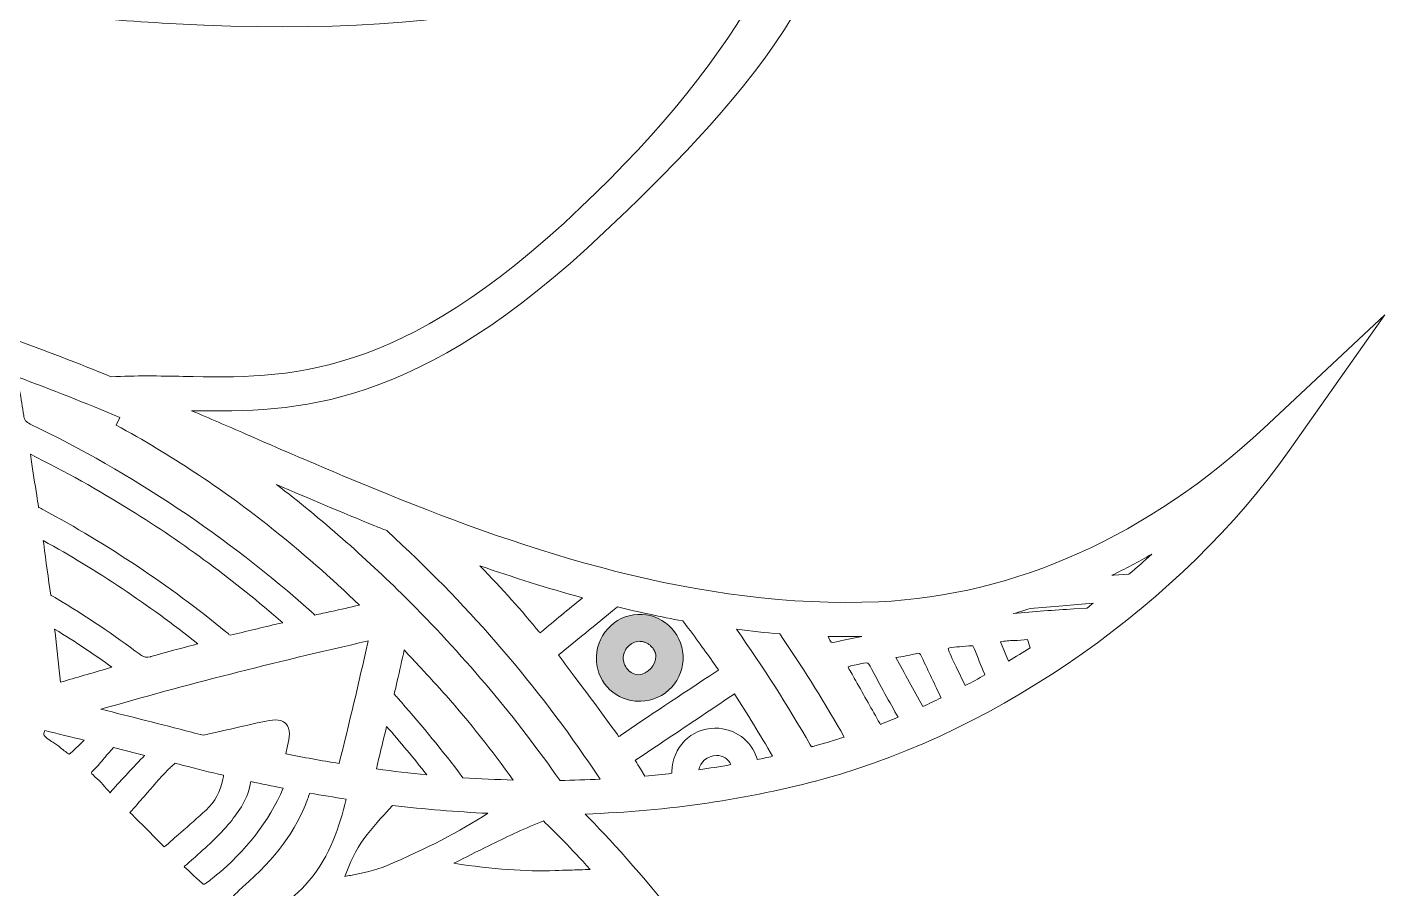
# Model space of a CAD drawing. Extents: x 126 to 8914, y -5970 to -48.
# Drawn here: x 2245 to 2874, y -4249 to -3849 of the extents above; entities that cross this region are included whole.
import ezdxf

# ---------------------------------------------------------------- set-up
doc = ezdxf.new("R2010")
doc.units = 0
doc.header["$MEASUREMENT"] = 0
doc.layers.add('Layer 1', color=7, linetype='Continuous')

# ---------------------------------------------------------------- blocks, each defined once
blk = doc.blocks.new('block 5')
at = {"layer": 'Layer 1', "true_color": 0xd7dbf4}
h = blk.add_hatch(color=254, dxfattribs=at)
h.dxf.hatch_style = 2
edge = h.paths.add_edge_path()
edge.add_spline(control_points=[(2542.55, -4126.69), (2538.61, -4123.13), (2533.51, -4121.31), (2528.2, -4121.58), (2522.82, -4121.86), (2517.87, -4124.23), (2514.25, -4128.27), (2510.57, -4132.37), (2508.72, -4137.67), (2509.04, -4143.19), (2509.64, -4153.78), (2518.31, -4161.85), (2528.92, -4161.86), (2529.15, -4161.86), (2529.38, -4161.85), (2529.61, -4161.84), (2535.16, -4161.66), (2540.24, -4159.36), (2543.91, -4155.36), (2547.57, -4151.39), (2549.43, -4146.17), (2549.16, -4140.68), (2548.89, -4135.26), (2546.54, -4130.3), (2542.55, -4126.69)], knot_values=[0, 0, 0, 0, 1, 1, 1, 2, 2, 2, 3, 3, 3, 4, 4, 4, 5, 5, 5, 6, 6, 6, 7, 7, 7, 8, 8, 8, 8], degree=3, periodic=1)
edge = h.paths.add_edge_path()
edge.add_spline(control_points=[(2528.69, -4149.53), (2527.11, -4149.61), (2525.46, -4148.95), (2524.09, -4147.69), (2522.5, -4146.22), (2521.54, -4144.19), (2521.47, -4142.11), (2521.4, -4140.12), (2522.2, -4138.08), (2523.66, -4136.52), (2525.07, -4135.01), (2526.95, -4134.11), (2528.82, -4134.05), (2529.11, -4134.04), (2529.4, -4134.09), (2529.68, -4134.11), (2529.91, -4134.14), (2530.14, -4134.14), (2530.37, -4134.19), (2530.61, -4134.23), (2530.85, -4134.32), (2531.09, -4134.39), (2531.3, -4134.46), (2531.53, -4134.51), (2531.74, -4134.59), (2531.98, -4134.69), (2532.21, -4134.82), (2532.44, -4134.94), (2532.63, -4135.04), (2532.82, -4135.12), (2533, -4135.24), (2533.24, -4135.39), (2533.46, -4135.57), (2533.68, -4135.74), (2533.83, -4135.86), (2533.99, -4135.97), (2534.14, -4136.1), (2534.36, -4136.3), (2534.55, -4136.53), (2534.74, -4136.75), (2534.86, -4136.88), (2534.99, -4137), (2535.1, -4137.13), (2535.29, -4137.38), (2535.44, -4137.65), (2535.59, -4137.92), (2535.67, -4138.05), (2535.77, -4138.18), (2535.84, -4138.32), (2535.99, -4138.61), (2536.09, -4138.92), (2536.2, -4139.23), (2536.24, -4139.36), (2536.31, -4139.48), (2536.34, -4139.61), (2536.46, -4140.06), (2536.53, -4140.52), (2536.55, -4140.98), (2536.68, -4145.03), (2532.72, -4149.35), (2528.69, -4149.53)], knot_values=[0, 0, 0, 0, 1, 1, 1, 2, 2, 2, 3, 3, 3, 4, 4, 4, 5, 5, 5, 6, 6, 6, 7, 7, 7, 8, 8, 8, 9, 9, 9, 10, 10, 10, 11, 11, 11, 12, 12, 12, 13, 13, 13, 14, 14, 14, 15, 15, 15, 16, 16, 16, 17, 17, 17, 18, 18, 18, 19, 19, 19, 20, 20, 20, 20], degree=3, periodic=1)
at = {"layer": 'Layer 1', "lineweight": 0}
for points, knots in [([(2818.21, -4035.29), (2764.98, -4085.04), (2703.32, -4112.86), (2639.92, -4115.7), (2556.38, -4119.43), (2474.39, -4091.01), (2412.29, -4065.84), (2390.15, -4056.87), (2367.8, -4047.16), (2346.17, -4037.79), (2337.96, -4034.23), (2329.71, -4030.65), (2321.4, -4027.09), (2370.2, -4027.99), (2425.96, -4026.76), (2512.78, -3944.21), (2568.47, -3891.26), (2641.86, -3817.66), (2625.5, -3731.42), (2622.21, -3714.04), (2610.78, -3672.65), (2559.78, -3632.09), (2565.05, -3641.92), (2601.55, -3712.43), (2569.23, -3767.25), (2553.89, -3793.27), (2526.47, -3811.29), (2469.72, -3823.54), (2455.32, -3826.64), (2439.55, -3829), (2422.5, -3830.6), (2491.63, -3754.35), (2533.44, -3654.19), (2546.8, -3532.56), (2561.6, -3397.97), (2537.78, -3271.79), (2515.19, -3189.65), (2510.53, -3172.76), (2505.39, -3155.8), (2499.9, -3139.21), (2495.8, -3126.87), (2490.71, -3117.41), (2484.71, -3110.84), (2484.71, -3110.84), (2488.77, -3108.46), (2488.77, -3108.46), (2487.91, -3106.99), (2467.22, -3072.31), (2420.27, -3069.9), (2389.9, -3068.35), (2355.8, -3080.81), (2318.9, -3106.96), (2293.41, -3125.04), (2266.47, -3149.76), (2238.33, -3180.89), (2186.61, -3211.53), (2146.15, -3238.95), (2111.02, -3267.11), (2058.71, -3309.06), (2001.06, -3349.19), (1934.05, -3358.54), (1877.14, -3366.49), (1825.98, -3348.74), (1771.81, -3329.95), (1743.84, -3320.25), (1714.92, -3310.21), (1685.21, -3304.09), (1598.29, -3286.15), (1534.59, -3301.57), (1500, -3348.62), (1465.41, -3301.57), (1401.71, -3286.17), (1314.79, -3304.09), (1285.08, -3310.21), (1256.16, -3320.25), (1228.19, -3329.95), (1174.02, -3348.74), (1122.86, -3366.49), (1065.95, -3358.54), (998.94, -3349.19), (941.29, -3309.06), (888.98, -3267.11), (853.85, -3238.95), (813.4, -3211.53), (761.67, -3180.89), (733.53, -3149.76), (706.59, -3125.04), (681.1, -3106.96), (644.2, -3080.81), (610.1, -3068.34), (579.73, -3069.9), (532.78, -3072.31), (512.09, -3106.99), (511.23, -3108.46), (511.23, -3108.46), (515.29, -3110.84), (515.29, -3110.84), (509.29, -3117.41), (504.2, -3126.87), (500.12, -3139.21), (494.6, -3155.81), (489.45, -3172.78), (484.81, -3189.65), (462.22, -3271.79), (438.4, -3397.97), (453.2, -3532.56), (466.56, -3654.19), (508.37, -3754.35), (577.5, -3830.6), (560.45, -3829), (544.68, -3826.64), (530.28, -3823.54), (473.53, -3811.29), (446.11, -3793.27), (430.77, -3767.25), (398.45, -3712.43), (434.95, -3641.92), (440.22, -3632.09), (389.22, -3672.65), (377.79, -3714.04), (374.5, -3731.42), (358.14, -3817.66), (431.53, -3891.26), (487.22, -3944.21), (574.04, -4026.76), (629.8, -4027.99), (678.6, -4027.09), (670.29, -4030.65), (662.04, -4034.23), (653.83, -4037.79), (632.2, -4047.16), (609.85, -4056.87), (587.71, -4065.84), (525.61, -4091.01), (443.59, -4119.44), (360.08, -4115.7), (296.68, -4112.86), (235.02, -4085.04), (181.79, -4035.29), (181.79, -4035.29), (125.56, -3982.7), (125.56, -3982.7), (125.56, -3982.7), (169.91, -4045.63), (169.91, -4045.63), (219.46, -4115.9), (304.09, -4175.64), (385.53, -4197.81), (420.7, -4207.39), (457.65, -4212.84), (496.23, -4214.15), (485.34, -4225.21), (469.98, -4241.91), (452.74, -4264.03), (422.4, -4302.95), (380.42, -4366.57), (352.73, -4448.62), (321.59, -4540.91), (314.53, -4637.18), (331.76, -4734.74), (353.22, -4856.34), (412.66, -4980.18), (508.45, -5102.83), (508.45, -5102.83), (517.04, -5113.81), (517.04, -5113.81), (517.04, -5113.81), (522.08, -5100.8), (522.08, -5100.8), (522.28, -5100.26), (543.72, -5046.12), (606.97, -4986), (618.24, -4975.3), (631.32, -4963.97), (646.37, -4952.46), (644.61, -4982.41), (643.28, -5045.33), (654.68, -5125.3), (663.93, -5190.25), (679.74, -5252.83), (701.65, -5311.3), (729.05, -5384.39), (766.12, -5451.24), (811.85, -5510), (813.74, -5512.77), (839.32, -5550.81), (859.18, -5606.87), (878.01, -5659.98), (895.42, -5740.7), (871.56, -5823.61), (871.56, -5823.61), (865.31, -5845.39), (865.31, -5845.39), (865.31, -5845.39), (883.77, -5832.24), (883.77, -5832.24), (885.33, -5831.13), (922.61, -5804.27), (953.85, -5755.29), (978.49, -5716.64), (1002.96, -5657.53), (992.58, -5583.6), (993.17, -5584.35), (993.72, -5585.04), (994.23, -5585.72), (1015.9, -5614.87), (1039.45, -5642.28), (1064.19, -5667.18), (1108.9, -5712.2), (1155.06, -5746.33), (1201.41, -5768.67), (1255.37, -5794.66), (1309.82, -5804.7), (1363.33, -5798.49), (1378.55, -5829.06), (1404.02, -5852.77), (1428.69, -5875.76), (1454.89, -5900.15), (1479.63, -5923.18), (1492.73, -5953.46), (1492.73, -5953.46), (1500, -5970.23), (1500, -5970.23), (1500, -5970.23), (1507.27, -5953.46), (1507.27, -5953.46), (1520.37, -5923.18), (1545.11, -5900.15), (1571.31, -5875.76), (1595.98, -5852.77), (1621.45, -5829.06), (1636.67, -5798.49), (1690.18, -5804.7), (1744.63, -5794.66), (1798.59, -5768.67), (1844.94, -5746.33), (1891.12, -5712.2), (1935.81, -5667.18), (1960.55, -5642.28), (1984.1, -5614.88), (2005.77, -5585.74), (2006.28, -5585.06), (2006.83, -5584.35), (2007.42, -5583.6), (1997.04, -5657.53), (2021.51, -5716.64), (2046.15, -5755.29), (2077.39, -5804.27), (2114.67, -5831.13), (2116.23, -5832.24), (2116.23, -5832.24), (2134.69, -5845.39), (2134.69, -5845.39), (2134.69, -5845.39), (2128.44, -5823.61), (2128.44, -5823.61), (2104.58, -5740.7), (2121.99, -5659.98), (2140.82, -5606.87), (2160.7, -5550.77), (2186.28, -5512.73), (2188.15, -5510), (2233.88, -5451.24), (2270.95, -5384.39), (2298.34, -5311.3), (2320.26, -5252.83), (2336.07, -5190.25), (2345.32, -5125.3), (2356.72, -5045.33), (2355.39, -4982.41), (2353.63, -4952.46), (2368.68, -4963.97), (2381.76, -4975.3), (2393.03, -4986), (2456.28, -5046.12), (2477.72, -5100.26), (2477.92, -5100.8), (2477.92, -5100.8), (2482.94, -5113.84), (2482.94, -5113.84), (2482.94, -5113.84), (2491.55, -5102.83), (2491.55, -5102.83), (2587.34, -4980.18), (2646.78, -4856.34), (2668.24, -4734.74), (2685.47, -4637.18), (2678.41, -4540.91), (2647.27, -4448.62), (2619.58, -4366.57), (2577.6, -4302.95), (2547.26, -4264.03), (2530.02, -4241.91), (2514.66, -4225.21), (2503.77, -4214.15), (2542.35, -4212.84), (2579.3, -4207.39), (2614.47, -4197.81), (2695.91, -4175.64), (2780.54, -4115.9), (2830.09, -4045.63), (2830.09, -4045.63), (2874.44, -3982.7), (2874.44, -3982.7), (2874.44, -3982.7), (2818.21, -4035.29), (2818.21, -4035.29)], [0, 0, 0, 0, 1, 1, 1, 2, 2, 2, 3, 3, 3, 4, 4, 4, 5, 5, 5, 6, 6, 6, 7, 7, 7, 8, 8, 8, 9, 9, 9, 10, 10, 10, 11, 11, 11, 12, 12, 12, 13, 13, 13, 14, 14, 14, 15, 15, 15, 16, 16, 16, 17, 17, 17, 18, 18, 18, 19, 19, 19, 20, 20, 20, 21, 21, 21, 22, 22, 22, 23, 23, 23, 24, 24, 24, 25, 25, 25, 26, 26, 26, 27, 27, 27, 28, 28, 28, 29, 29, 29, 30, 30, 30, 31, 31, 31, 32, 32, 32, 33, 33, 33, 34, 34, 34, 35, 35, 35, 36, 36, 36, 37, 37, 37, 38, 38, 38, 39, 39, 39, 40, 40, 40, 41, 41, 41, 42, 42, 42, 43, 43, 43, 44, 44, 44, 45, 45, 45, 46, 46, 46, 47, 47, 47, 48, 48, 48, 49, 49, 49, 50, 50, 50, 51, 51, 51, 52, 52, 52, 53, 53, 53, 54, 54, 54, 55, 55, 55, 56, 56, 56, 57, 57, 57, 58, 58, 58, 59, 59, 59, 60, 60, 60, 61, 61, 61, 62, 62, 62, 63, 63, 63, 64, 64, 64, 65, 65, 65, 66, 66, 66, 67, 67, 67, 68, 68, 68, 69, 69, 69, 70, 70, 70, 71, 71, 71, 72, 72, 72, 73, 73, 73, 74, 74, 74, 75, 75, 75, 76, 76, 76, 77, 77, 77, 78, 78, 78, 79, 79, 79, 80, 80, 80, 81, 81, 81, 82, 82, 82, 83, 83, 83, 84, 84, 84, 85, 85, 85, 86, 86, 86, 87, 87, 87, 88, 88, 88, 89, 89, 89, 90, 90, 90, 91, 91, 91, 92, 92, 92, 93, 93, 93, 94, 94, 94, 95, 95, 95, 96, 96, 96, 97, 97, 97, 98, 98, 98, 99, 99, 99, 100, 100, 100, 101, 101, 101, 102, 102, 102, 102]), ([(2582.49, -3775.89), (2603.48, -3743.63), (2601.87, -3707.32), (2594.81, -3678.73), (2602.33, -3693.13), (2608.52, -3711.24), (2609.74, -3732.86), (2613.16, -3794.17), (2576.88, -3861.42), (2501.86, -3932.75), (2417.26, -4013.18), (2366.56, -4012.16), (2317.52, -4011.18), (2306.69, -4010.96), (2295.49, -4010.74), (2284.15, -4011.4), (2284.14, -4011.4), (2284.14, -4011.4), (2284.14, -4011.4), (2284.14, -4011.4), (2284.12, -4011.4), (2284.12, -4011.4), (2253.4, -3998.85), (2222.04, -3987.17), (2190.05, -3978.02), (2095.37, -3950.93), (2004.76, -3949.92), (1928.03, -3975.06), (1848.49, -4001.1), (1778.97, -4057.66), (1737.3, -4130.2), (1735.07, -4134.1), (1732.92, -4138.01), (1730.86, -4141.97), (1732.38, -4126.8), (1735.29, -4107.16), (1740.86, -4085.2), (1752.48, -4039.44), (1778.38, -3973.95), (1835.75, -3921.82), (1920.32, -3844.97), (2048.56, -3816.97), (2216.86, -3838.56), (2256.64, -3843.66), (2293.37, -3846.9), (2327.04, -3848.28), (2327.07, -3848.29), (2327.08, -3848.31), (2327.1, -3848.33), (2327.1, -3848.33), (2327.15, -3848.28), (2327.15, -3848.28), (2461.87, -3853.8), (2547.57, -3829.57), (2582.49, -3775.89)], [0, 0, 0, 0, 1, 1, 1, 2, 2, 2, 3, 3, 3, 4, 4, 4, 5, 5, 5, 6, 6, 6, 7, 7, 7, 8, 8, 8, 9, 9, 9, 10, 10, 10, 11, 11, 11, 12, 12, 12, 13, 13, 13, 14, 14, 14, 15, 15, 15, 16, 16, 16, 17, 17, 17, 18, 18, 18, 18]), ([(2356.38, -4079.91), (2372.45, -4092.64), (2386.48, -4104.89), (2399.16, -4117.29), (2394.8, -4118.3), (2390.39, -4119.27), (2386.1, -4120.2), (2383.56, -4120.75), (2381.01, -4121.31), (2378.48, -4121.88), (2378.28, -4121.69), (2378.01, -4121.44), (2377.82, -4121.23), (2377.53, -4120.94), (2377.25, -4120.68), (2376.96, -4120.42), (2337.66, -4085.34), (2293.81, -4056.04), (2246.64, -4033.3), (2244.53, -4032.28), (2243.84, -4031.41), (2243.57, -4029.37), (2243.03, -4025.43), (2242.33, -4021.49), (2241.67, -4017.69), (2241.29, -4015.6), (2240.92, -4013.49), (2240.57, -4011.4), (2256.56, -4017.32), (2272.42, -4023.66), (2288.13, -4030.19), (2288.13, -4030.19), (2286.42, -4033.74), (2286.42, -4033.74), (2311.68, -4047.61), (2335.22, -4063.13), (2356.38, -4079.91)], [0, 0, 0, 0, 1, 1, 1, 2, 2, 2, 3, 3, 3, 4, 4, 4, 5, 5, 5, 6, 6, 6, 7, 7, 7, 8, 8, 8, 9, 9, 9, 10, 10, 10, 11, 11, 11, 12, 12, 12, 12]), ([(2252.45, -4072.93), (2252.19, -4072.79), (2251.94, -4072.66), (2251.67, -4072.52), (2251.26, -4072.32), (2250.67, -4072.02), (2250.42, -4071.83), (2250.15, -4070.02), (2249.87, -4068.22), (2249.6, -4066.41), (2248.76, -4060.98), (2247.92, -4055.5), (2247.05, -4049.74), (2247.05, -4049.74), (2246.67, -4047.26), (2246.67, -4047.26), (2262.75, -4055.28), (2278.22, -4063.93), (2293.13, -4073.2), (2317.98, -4088.68), (2341.33, -4105.99), (2363.6, -4125.41), (2363.6, -4125.41), (2362.05, -4125.77), (2362.05, -4125.77), (2354.1, -4127.69), (2346.66, -4129.48), (2339.22, -4131.22), (2338.94, -4131.03), (2338.48, -4130.63), (2338.16, -4130.35), (2337.88, -4130.09), (2337.59, -4129.84), (2337.29, -4129.6), (2311.06, -4108.15), (2282.51, -4089.08), (2252.45, -4072.93)], [0, 0, 0, 0, 1, 1, 1, 2, 2, 2, 3, 3, 3, 4, 4, 4, 5, 5, 5, 6, 6, 6, 7, 7, 7, 8, 8, 8, 9, 9, 9, 10, 10, 10, 11, 11, 11, 12, 12, 12, 12]), ([(2491.95, -4198.57), (2491.95, -4198.57), (2492.03, -4198.48), (2492.03, -4198.48), (2492.03, -4198.48), (2490.26, -4195.99), (2490.26, -4195.99), (2470.03, -4167.34), (2446.53, -4139.64), (2420.41, -4113.65), (2401.47, -4094.78), (2381.44, -4077.25), (2360.77, -4061.35), (2375.84, -4067.84), (2391.11, -4074.33), (2406.34, -4080.5), (2408.15, -4081.23), (2409.98, -4081.97), (2411.82, -4082.7), (2411.82, -4082.7), (2419.15, -4089.55), (2419.15, -4089.55), (2453.8, -4122.01), (2484.6, -4158.49), (2510.72, -4198), (2504.52, -4198.3), (2498.25, -4198.49), (2491.95, -4198.57)], [0, 0, 0, 0, 1, 1, 1, 2, 2, 2, 3, 3, 3, 4, 4, 4, 5, 5, 5, 6, 6, 6, 7, 7, 7, 8, 8, 8, 9, 9, 9, 9]), ([(2258.38, -4113.93), (2258.02, -4113.71), (2257.62, -4113.5), (2257.23, -4113.28), (2256.86, -4113.09), (2256.36, -4112.82), (2256.09, -4112.63), (2254.98, -4104.86), (2253.93, -4097.06), (2252.83, -4088.86), (2252.83, -4088.86), (2252.62, -4087.31), (2252.62, -4087.31), (2277.73, -4101.21), (2301.3, -4116.96), (2324.3, -4135.19), (2323.77, -4135.33), (2323.24, -4135.48), (2322.71, -4135.62), (2315.69, -4137.49), (2309.05, -4139.26), (2302.52, -4141.17), (2302.4, -4141.21), (2302.29, -4141.22), (2302.18, -4141.25), (2300.62, -4141.65), (2299.49, -4141.49), (2298.1, -4140.6), (2297.85, -4140.45), (2297.61, -4140.27), (2297.34, -4140.08), (2285.59, -4131.17), (2272.85, -4122.62), (2258.38, -4113.93)], [0, 0, 0, 0, 1, 1, 1, 2, 2, 2, 3, 3, 3, 4, 4, 4, 5, 5, 5, 6, 6, 6, 7, 7, 7, 8, 8, 8, 9, 9, 9, 10, 10, 10, 11, 11, 11, 11]), ([(2755.86, -4102.96), (2755.86, -4102.96), (2748.88, -4103.41), (2748.88, -4103.41), (2748.58, -4103.42), (2748.28, -4103.44), (2747.96, -4103.45), (2754.17, -4100.41), (2760.31, -4097.18), (2766.37, -4093.67), (2762.94, -4096.82), (2759.42, -4099.92), (2755.86, -4102.96)], [0, 0, 0, 0, 1, 1, 1, 2, 2, 2, 3, 3, 3, 4, 4, 4, 4]), ([(2502.56, -4113.88), (2495.91, -4119.35), (2489.64, -4124.54), (2483.53, -4129.64), (2483.26, -4129.86), (2483.05, -4130.03), (2482.88, -4130.14), (2482.78, -4130.03), (2482.66, -4129.9), (2482.51, -4129.73), (2474.55, -4119.93), (2465.51, -4109.83), (2455.03, -4099), (2470.21, -4104.31), (2486.12, -4109.37), (2502.56, -4113.88)], [0, 0, 0, 0, 1, 1, 1, 2, 2, 2, 3, 3, 3, 4, 4, 4, 5, 5, 5, 5]), ([(2519.48, -4178.2), (2519.3, -4178.01), (2519.07, -4177.73), (2518.76, -4177.3), (2512.34, -4168.39), (2505.64, -4159.47), (2499.18, -4150.85), (2496.68, -4147.51), (2494.17, -4144.17), (2491.68, -4140.83), (2491.58, -4140.7), (2491.49, -4140.59), (2491.41, -4140.46), (2491.41, -4140.46), (2491.7, -4140.23), (2491.7, -4140.23), (2491.7, -4140.23), (2502.14, -4131.68), (2502.14, -4131.68), (2506.91, -4127.77), (2511.67, -4123.86), (2516.44, -4119.95), (2516.44, -4119.95), (2518.72, -4118.08), (2518.72, -4118.08), (2528.66, -4120.5), (2538.79, -4122.7), (2549.05, -4124.59), (2549.05, -4124.59), (2551.6, -4127.97), (2551.6, -4127.97), (2556.72, -4134.8), (2561.16, -4140.89), (2565.15, -4146.6), (2565.35, -4146.91), (2565.51, -4147.16), (2565.62, -4147.35), (2565.45, -4147.49), (2565.21, -4147.67), (2564.86, -4147.89), (2547.26, -4159.43), (2533.07, -4168.91), (2520.22, -4177.73), (2519.9, -4177.95), (2519.67, -4178.09), (2519.48, -4178.2)], [0, 0, 0, 0, 1, 1, 1, 2, 2, 2, 3, 3, 3, 4, 4, 4, 5, 5, 5, 6, 6, 6, 7, 7, 7, 8, 8, 8, 9, 9, 9, 10, 10, 10, 11, 11, 11, 12, 12, 12, 13, 13, 13, 14, 14, 14, 15, 15, 15, 15]), ([(2542.55, -4126.69), (2538.61, -4123.13), (2533.51, -4121.31), (2528.2, -4121.58), (2522.82, -4121.86), (2517.87, -4124.23), (2514.25, -4128.27), (2510.57, -4132.37), (2508.72, -4137.67), (2509.04, -4143.19), (2509.64, -4153.78), (2518.31, -4161.85), (2528.92, -4161.86), (2529.15, -4161.86), (2529.38, -4161.85), (2529.61, -4161.84), (2535.16, -4161.66), (2540.24, -4159.36), (2543.91, -4155.36), (2547.57, -4151.39), (2549.43, -4146.17), (2549.16, -4140.68), (2548.89, -4135.26), (2546.54, -4130.3), (2542.55, -4126.69)], [0, 0, 0, 0, 1, 1, 1, 2, 2, 2, 3, 3, 3, 4, 4, 4, 5, 5, 5, 6, 6, 6, 7, 7, 7, 8, 8, 8, 8]), ([(2736.26, -4118.73), (2736.26, -4118.73), (2730.33, -4119.05), (2730.33, -4119.05), (2721.19, -4119.52), (2711.84, -4120.26), (2702.23, -4121.23), (2704.83, -4120.49), (2707.42, -4119.68), (2710, -4118.84), (2710, -4118.84), (2725.15, -4117.54), (2725.15, -4117.54), (2729.69, -4117.15), (2734.36, -4116.78), (2739.3, -4116.42), (2738.29, -4117.19), (2737.28, -4117.97), (2736.26, -4118.73)], [0, 0, 0, 0, 1, 1, 1, 2, 2, 2, 3, 3, 3, 4, 4, 4, 5, 5, 5, 6, 6, 6, 6]), ([(2260.66, -4153.03), (2259.84, -4145.48), (2259, -4137.99), (2258.1, -4129.98), (2258.1, -4129.98), (2257.92, -4128.4), (2257.92, -4128.4), (2267.98, -4134.59), (2276.4, -4140.21), (2284.45, -4146.07), (2284.45, -4146.07), (2282.87, -4146.53), (2282.87, -4146.53), (2275.11, -4148.79), (2267.86, -4150.91), (2260.66, -4153.03)], [0, 0, 0, 0, 1, 1, 1, 2, 2, 2, 3, 3, 3, 4, 4, 4, 5, 5, 5, 5]), ([(2403.08, -4134.53), (2398.89, -4153.28), (2394.44, -4172.07), (2389.85, -4190.36), (2389.85, -4190.36), (2389.77, -4190.69), (2389.77, -4190.69), (2381.57, -4189.38), (2373.34, -4187.9), (2365.03, -4186.26), (2365.03, -4186.26), (2365.85, -4182.57), (2365.85, -4182.57), (2366.7, -4178.75), (2367.58, -4174.8), (2365, -4172.22), (2362.4, -4169.6), (2358.49, -4170.48), (2354.34, -4171.38), (2347.71, -4172.85), (2341.08, -4174.35), (2334.44, -4175.86), (2334.44, -4175.86), (2326.78, -4177.61), (2326.78, -4177.61), (2324.99, -4177.16), (2323.21, -4176.73), (2321.42, -4176.25), (2307, -4172.5), (2293, -4168.94), (2279.37, -4165.55), (2318.42, -4154.25), (2359.01, -4143.87), (2403.22, -4133.89), (2403.22, -4133.89), (2403.08, -4134.53), (2403.08, -4134.53)], [0, 0, 0, 0, 1, 1, 1, 2, 2, 2, 3, 3, 3, 4, 4, 4, 5, 5, 5, 6, 6, 6, 7, 7, 7, 8, 8, 8, 9, 9, 9, 10, 10, 10, 11, 11, 11, 12, 12, 12, 12]), ([(2528.69, -4149.53), (2527.11, -4149.61), (2525.46, -4148.95), (2524.09, -4147.69), (2522.5, -4146.22), (2521.54, -4144.19), (2521.47, -4142.11), (2521.4, -4140.12), (2522.2, -4138.08), (2523.66, -4136.52), (2525.07, -4135.01), (2526.95, -4134.11), (2528.82, -4134.05), (2529.11, -4134.04), (2529.4, -4134.09), (2529.68, -4134.11), (2529.91, -4134.14), (2530.14, -4134.14), (2530.37, -4134.19), (2530.61, -4134.23), (2530.85, -4134.32), (2531.09, -4134.39), (2531.3, -4134.46), (2531.53, -4134.51), (2531.74, -4134.59), (2531.98, -4134.69), (2532.21, -4134.82), (2532.44, -4134.94), (2532.63, -4135.04), (2532.82, -4135.12), (2533, -4135.24), (2533.24, -4135.39), (2533.46, -4135.57), (2533.68, -4135.74), (2533.83, -4135.86), (2533.99, -4135.97), (2534.14, -4136.1), (2534.36, -4136.3), (2534.55, -4136.53), (2534.74, -4136.75), (2534.86, -4136.88), (2534.99, -4137), (2535.1, -4137.13), (2535.29, -4137.38), (2535.44, -4137.65), (2535.59, -4137.92), (2535.67, -4138.05), (2535.77, -4138.18), (2535.84, -4138.32), (2535.99, -4138.61), (2536.09, -4138.92), (2536.2, -4139.23), (2536.24, -4139.36), (2536.31, -4139.48), (2536.34, -4139.61), (2536.46, -4140.06), (2536.53, -4140.52), (2536.55, -4140.98), (2536.68, -4145.03), (2532.72, -4149.35), (2528.69, -4149.53)], [0, 0, 0, 0, 1, 1, 1, 2, 2, 2, 3, 3, 3, 4, 4, 4, 5, 5, 5, 6, 6, 6, 7, 7, 7, 8, 8, 8, 9, 9, 9, 10, 10, 10, 11, 11, 11, 12, 12, 12, 13, 13, 13, 14, 14, 14, 15, 15, 15, 16, 16, 16, 17, 17, 17, 18, 18, 18, 19, 19, 19, 20, 20, 20, 20]), ([(2610.32, -4182.55), (2609.77, -4182.7), (2609.21, -4182.84), (2608.66, -4182.98), (2608.66, -4182.98), (2608.14, -4182.06), (2608.14, -4182.06), (2597.63, -4163.78), (2586.14, -4145.78), (2573.93, -4128.48), (2580.6, -4129.33), (2587.31, -4130.05), (2594.05, -4130.6), (2594.05, -4130.6), (2595.79, -4133.18), (2595.79, -4133.18), (2605.72, -4147.9), (2615.17, -4163.15), (2623.9, -4178.49), (2619.38, -4179.96), (2614.85, -4181.32), (2610.32, -4182.55)], [0, 0, 0, 0, 1, 1, 1, 2, 2, 2, 3, 3, 3, 4, 4, 4, 5, 5, 5, 6, 6, 6, 7, 7, 7, 7]), ([(2624.89, -4131.87), (2627.28, -4131.87), (2629.68, -4131.84), (2632.09, -4131.79), (2627.86, -4132.61), (2623.73, -4133.48), (2619.58, -4134.46), (2618.02, -4134.84), (2617.49, -4134.95), (2616.5, -4131.76), (2619.3, -4131.82), (2622.08, -4131.87), (2624.89, -4131.87)], [0, 0, 0, 0, 1, 1, 1, 2, 2, 2, 3, 3, 3, 4, 4, 4, 4]), ([(2699.98, -4143.3), (2699.98, -4143.3), (2696.23, -4134.29), (2696.23, -4134.29), (2698.26, -4133.83), (2700.39, -4133.75), (2702.64, -4133.67), (2704.64, -4133.59), (2706.68, -4133.51), (2708.78, -4133.18), (2708.78, -4133.18), (2710.07, -4137.01), (2710.07, -4137.01), (2706.73, -4139.16), (2703.37, -4141.25), (2699.98, -4143.3)], [0, 0, 0, 0, 1, 1, 1, 2, 2, 2, 3, 3, 3, 4, 4, 4, 5, 5, 5, 5]), ([(2415.3, -4158.62), (2415.78, -4156.55), (2416.24, -4154.49), (2416.71, -4152.41), (2417.79, -4147.71), (2418.9, -4142.88), (2419.92, -4138.06), (2422.43, -4140.81), (2424.96, -4143.53), (2427.49, -4146.26), (2431.4, -4150.48), (2435.45, -4154.84), (2439.32, -4159.2), (2450.21, -4171.54), (2460.67, -4184.72), (2470.48, -4198.4), (2462.76, -4198.19), (2454.99, -4197.85), (2447.15, -4197.32), (2447.15, -4197.32), (2445.03, -4194.52), (2445.03, -4194.52), (2436.04, -4182.71), (2426.54, -4171.19), (2416.81, -4160.25), (2416.58, -4160), (2416.35, -4159.76), (2416.11, -4159.51), (2415.84, -4159.24), (2415.46, -4158.84), (2415.3, -4158.62)], [0, 0, 0, 0, 1, 1, 1, 2, 2, 2, 3, 3, 3, 4, 4, 4, 5, 5, 5, 6, 6, 6, 7, 7, 7, 8, 8, 8, 9, 9, 9, 10, 10, 10, 10]), ([(2660.31, -4164.27), (2660.31, -4164.27), (2660.17, -4164), (2660.17, -4164), (2656.06, -4156.51), (2651.92, -4149.06), (2647.76, -4141.6), (2650.96, -4141.24), (2654.09, -4140.53), (2657.04, -4139.81), (2658.65, -4139.42), (2658.9, -4139.35), (2659.82, -4141.36), (2662.85, -4147.9), (2665.92, -4154.31), (2668.8, -4160.25), (2668.8, -4160.25), (2668.81, -4160.27), (2668.81, -4160.27), (2665.98, -4161.64), (2663.15, -4162.97), (2660.31, -4164.27)], [0, 0, 0, 0, 1, 1, 1, 2, 2, 2, 3, 3, 3, 4, 4, 4, 5, 5, 5, 6, 6, 6, 7, 7, 7, 7]), ([(2679.94, -4154.61), (2679.94, -4154.61), (2675.79, -4145.96), (2675.79, -4145.96), (2674.12, -4142.49), (2672.44, -4139.02), (2671.98, -4137.33), (2673.72, -4136.85), (2677.73, -4136.49), (2681.62, -4136.16), (2681.62, -4136.16), (2681.97, -4136.13), (2681.97, -4136.13), (2683.11, -4136.03), (2683.44, -4136.16), (2683.47, -4136.17), (2683.47, -4136.17), (2683.73, -4136.41), (2684.11, -4137.36), (2685.67, -4141.32), (2687.27, -4145.24), (2688.89, -4149.18), (2688.89, -4149.18), (2689.08, -4149.64), (2689.08, -4149.64), (2686.05, -4151.35), (2683, -4153), (2679.94, -4154.61)], [0, 0, 0, 0, 1, 1, 1, 2, 2, 2, 3, 3, 3, 4, 4, 4, 5, 5, 5, 6, 6, 6, 7, 7, 7, 8, 8, 8, 9, 9, 9, 9]), ([(2640.61, -4172.58), (2640.61, -4172.58), (2640.32, -4172.06), (2640.32, -4172.06), (2636.82, -4165.79), (2633.05, -4159.08), (2629.21, -4152.37), (2629.21, -4152.37), (2628.95, -4151.94), (2628.95, -4151.94), (2627.63, -4149.63), (2626.26, -4147.25), (2625.65, -4145.84), (2627.09, -4145.39), (2629.7, -4144.86), (2632.25, -4144.36), (2632.25, -4144.36), (2632.79, -4144.26), (2632.79, -4144.26), (2634.92, -4143.82), (2634.99, -4143.93), (2635.89, -4145.64), (2639.86, -4153.19), (2644.09, -4160.76), (2648.17, -4168.07), (2648.17, -4168.07), (2648.84, -4169.27), (2648.84, -4169.27), (2646.1, -4170.41), (2643.34, -4171.52), (2640.61, -4172.58)], [0, 0, 0, 0, 1, 1, 1, 2, 2, 2, 3, 3, 3, 4, 4, 4, 5, 5, 5, 6, 6, 6, 7, 7, 7, 8, 8, 8, 9, 9, 9, 10, 10, 10, 10]), ([(2583.59, -4188.92), (2583.59, -4188.92), (2583.49, -4188.57), (2583.49, -4188.57), (2580.94, -4180.04), (2573.14, -4174.34), (2564.05, -4174.34), (2564.05, -4174.34), (2563.94, -4174.34), (2563.94, -4174.34), (2553, -4174.39), (2544.04, -4183.39), (2544, -4194.44), (2544, -4194.58), (2544, -4194.74), (2544.01, -4194.88), (2544.01, -4194.88), (2544.01, -4195.26), (2544.01, -4195.26), (2539.87, -4195.76), (2535.7, -4196.18), (2531.51, -4196.56), (2531.51, -4196.56), (2529.43, -4193.22), (2529.43, -4193.22), (2528.66, -4191.99), (2527.9, -4190.75), (2527.12, -4189.52), (2527.08, -4189.44), (2527.03, -4189.38), (2526.98, -4189.3), (2527.11, -4189.22), (2527.22, -4189.14), (2527.33, -4189.08), (2533.68, -4184.8), (2540.02, -4180.56), (2546.37, -4176.3), (2555.19, -4170.4), (2564.02, -4164.49), (2572.81, -4158.54), (2572.9, -4158.49), (2572.97, -4158.43), (2573.04, -4158.4), (2573.11, -4158.48), (2573.17, -4158.57), (2573.23, -4158.68), (2578.93, -4167.64), (2584.65, -4177.06), (2590.69, -4187.38), (2588.34, -4187.92), (2585.98, -4188.43), (2583.59, -4188.92)], [0, 0, 0, 0, 1, 1, 1, 2, 2, 2, 3, 3, 3, 4, 4, 4, 5, 5, 5, 6, 6, 6, 7, 7, 7, 8, 8, 8, 9, 9, 9, 10, 10, 10, 11, 11, 11, 12, 12, 12, 13, 13, 13, 14, 14, 14, 15, 15, 15, 16, 16, 16, 17, 17, 17, 17]), ([(2271.57, -4179.93), (2270.65, -4180.88), (2269.61, -4181.92), (2268.53, -4182.95), (2268.53, -4182.95), (2268.24, -4183.22), (2268.24, -4183.22), (2266.77, -4184.61), (2265.27, -4186.05), (2264.62, -4186.38), (2263.89, -4186.08), (2262.13, -4184.61), (2260.69, -4183.41), (2259.59, -4182.46), (2258.3, -4181.64), (2257.05, -4180.83), (2255.8, -4180.01), (2252.89, -4178.12), (2252.86, -4177.33), (2252.84, -4176.98), (2252.95, -4176.51), (2253.17, -4175.95), (2253.17, -4175.95), (2253.38, -4175.48), (2253.38, -4175.48), (2259.36, -4176.92), (2265.43, -4178.41), (2271.57, -4179.93)], [0, 0, 0, 0, 1, 1, 1, 2, 2, 2, 3, 3, 3, 4, 4, 4, 5, 5, 5, 6, 6, 6, 7, 7, 7, 8, 8, 8, 9, 9, 9, 9]), ([(2430.36, -4195.93), (2422.63, -4195.19), (2414.86, -4194.3), (2407.02, -4193.25), (2408.45, -4187.41), (2409.87, -4181.52), (2411.36, -4175.3), (2411.36, -4175.3), (2411.77, -4173.55), (2411.77, -4173.55), (2418.06, -4180.65), (2424.29, -4188.17), (2430.36, -4195.93)], [0, 0, 0, 0, 1, 1, 1, 2, 2, 2, 3, 3, 3, 4, 4, 4, 4]), ([(2298.8, -4187.9), (2293.35, -4193.43), (2288.09, -4199.22), (2283.58, -4204.26), (2281.57, -4201.87), (2279.23, -4199.19), (2276.56, -4196.88), (2275.08, -4195.6), (2275, -4195.04), (2275, -4195.03), (2275, -4195.03), (2275.08, -4194.52), (2276.22, -4193.48), (2277.98, -4191.85), (2279.45, -4190.03), (2280.89, -4188.27), (2281.62, -4187.37), (2282.35, -4186.46), (2283.12, -4185.59), (2283.12, -4185.59), (2285.18, -4183.31), (2285.18, -4183.31), (2289.96, -4184.52), (2294.82, -4185.75), (2299.7, -4187), (2299.4, -4187.3), (2299.1, -4187.59), (2298.8, -4187.9)], [0, 0, 0, 0, 1, 1, 1, 2, 2, 2, 3, 3, 3, 4, 4, 4, 5, 5, 5, 6, 6, 6, 7, 7, 7, 8, 8, 8, 9, 9, 9, 9]), ([(2336.11, -4196.69), (2336.07, -4197.1), (2336.01, -4197.51), (2335.93, -4197.94), (2334.84, -4203.65), (2332.2, -4208.48), (2328.1, -4212.3), (2324.28, -4215.86), (2320.24, -4219.37), (2316.33, -4222.78), (2313.8, -4224.98), (2311.27, -4227.19), (2308.75, -4229.44), (2304.08, -4224.66), (2299, -4219.56), (2292.8, -4213.47), (2295.06, -4210.95), (2297.29, -4208.4), (2299.52, -4205.84), (2303.04, -4201.8), (2306.68, -4197.62), (2310.41, -4193.68), (2310.94, -4193.14), (2311.49, -4192.61), (2312.12, -4192.05), (2312.12, -4192.05), (2313.77, -4190.63), (2313.77, -4190.63), (2314.99, -4190.94), (2316.19, -4191.26), (2317.43, -4191.58), (2323.7, -4193.21), (2329.93, -4194.74), (2336.14, -4196.2), (2336.14, -4196.2), (2336.11, -4196.69), (2336.11, -4196.69)], [0, 0, 0, 0, 1, 1, 1, 2, 2, 2, 3, 3, 3, 4, 4, 4, 5, 5, 5, 6, 6, 6, 7, 7, 7, 8, 8, 8, 9, 9, 9, 10, 10, 10, 11, 11, 11, 12, 12, 12, 12]), ([(2556.44, -4193.65), (2556.93, -4190.14), (2560.55, -4187.1), (2564.61, -4187.02), (2567.66, -4186.92), (2570.24, -4188.65), (2571.3, -4191.26), (2566.38, -4192.13), (2561.43, -4192.94), (2556.44, -4193.65)], [0, 0, 0, 0, 1, 1, 1, 2, 2, 2, 3, 3, 3, 3]), ([(2339.22, -4218.04), (2343.18, -4213.22), (2347.82, -4206.69), (2348.8, -4199.06), (2353.82, -4200.16), (2358.82, -4201.17), (2363.81, -4202.15), (2357.19, -4217.65), (2346.85, -4231.02), (2332.23, -4243.01), (2332.23, -4243.01), (2331.85, -4243.31), (2331.85, -4243.31), (2329.84, -4244.95), (2327.76, -4246.65), (2327.11, -4246.76), (2326.51, -4246.6), (2324.53, -4244.75), (2322.62, -4242.94), (2322.21, -4242.55), (2321.8, -4242.15), (2321.38, -4241.76), (2320.34, -4240.73), (2319.26, -4239.67), (2318.01, -4238.7), (2317.98, -4238.69), (2317.93, -4238.65), (2317.9, -4238.62), (2317.98, -4238.56), (2318.08, -4238.48), (2318.17, -4238.38), (2319.45, -4237.23), (2320.75, -4236.09), (2322.05, -4234.93), (2327.95, -4229.74), (2334.05, -4224.36), (2339.22, -4218.04)], [0, 0, 0, 0, 1, 1, 1, 2, 2, 2, 3, 3, 3, 4, 4, 4, 5, 5, 5, 6, 6, 6, 7, 7, 7, 8, 8, 8, 9, 9, 9, 10, 10, 10, 11, 11, 11, 12, 12, 12, 12]), ([(2341.65, -4264.96), (2339.65, -4262.52), (2337.59, -4260.02), (2335.46, -4257.59), (2335.46, -4257.59), (2335.44, -4257.57), (2335.43, -4257.55), (2335.47, -4257.52), (2335.5, -4257.48), (2335.55, -4257.44), (2337.04, -4256.05), (2338.45, -4254.59), (2339.83, -4253.19), (2341.61, -4251.33), (2343.31, -4249.59), (2345.13, -4247.99), (2360.34, -4234.74), (2369.89, -4221.78), (2375.16, -4207.23), (2375.32, -4206.8), (2375.47, -4206.36), (2375.62, -4205.93), (2375.62, -4205.93), (2376.14, -4204.45), (2376.14, -4204.45), (2381.82, -4205.46), (2387.47, -4206.39), (2393.09, -4207.25), (2393.09, -4207.25), (2392.41, -4209.8), (2392.41, -4209.8), (2389.17, -4222.03), (2384.45, -4236.04), (2374.07, -4247.15), (2365.63, -4256.18), (2354.9, -4263.17), (2345.27, -4269.32), (2344.05, -4267.88), (2342.85, -4266.42), (2341.65, -4264.96)], [0, 0, 0, 0, 1, 1, 1, 2, 2, 2, 3, 3, 3, 4, 4, 4, 5, 5, 5, 6, 6, 6, 7, 7, 7, 8, 8, 8, 9, 9, 9, 10, 10, 10, 11, 11, 11, 12, 12, 12, 13, 13, 13, 13]), ([(2412.99, -4211.84), (2412.99, -4211.84), (2414.54, -4210.16), (2414.54, -4210.16), (2429.45, -4211.93), (2444.18, -4213.15), (2458.68, -4213.83), (2445.38, -4222.46), (2430.32, -4230.25), (2411.69, -4238.15), (2406.48, -4240.36), (2400.91, -4241.44), (2395.01, -4242.6), (2394.12, -4242.77), (2393.25, -4242.94), (2392.36, -4243.12), (2394.87, -4236.8), (2397.3, -4230.85), (2401.23, -4225.64), (2405.2, -4220.4), (2409.6, -4215.51), (2412.99, -4211.84)], [0, 0, 0, 0, 1, 1, 1, 2, 2, 2, 3, 3, 3, 4, 4, 4, 5, 5, 5, 6, 6, 6, 7, 7, 7, 7]), ([(2506.15, -4239.86), (2502.93, -4240), (2499.71, -4240.09), (2496.54, -4240.17), (2494.35, -4240.24), (2492.15, -4240.28), (2489.97, -4240.36), (2475.95, -4240.84), (2461.16, -4239.81), (2442.96, -4237.02), (2448.26, -4234.33), (2453.72, -4231.55), (2459.12, -4228.89), (2466.7, -4225.15), (2474.79, -4221.23), (2483.12, -4217.9), (2483.12, -4217.9), (2484.45, -4217.36), (2484.45, -4217.36), (2489.61, -4222.35), (2497.11, -4229.88), (2506.15, -4239.86)], [0, 0, 0, 0, 1, 1, 1, 2, 2, 2, 3, 3, 3, 4, 4, 4, 5, 5, 5, 6, 6, 6, 7, 7, 7, 7])]:
    blk.add_open_spline(points, degree=3, knots=knots, dxfattribs=at)

msp = doc.modelspace()

# ---------------------------------------------------------------- block references
at = {"layer": 'Layer 1'}
msp.add_blockref('block 5', (0, 0), dxfattribs=at)

doc.saveas('drawing.dxf')
